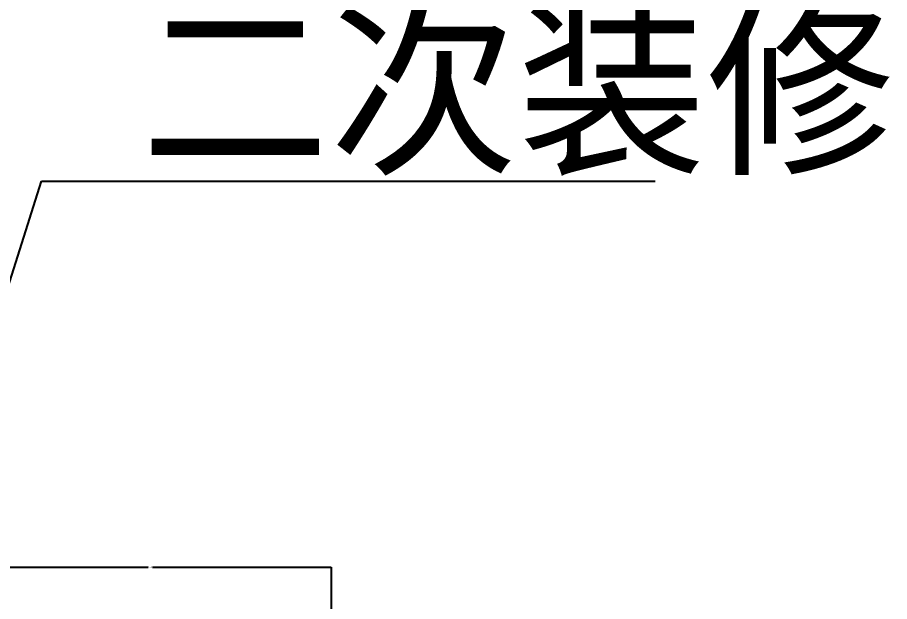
# Model space of a CAD drawing. Header units: metres. Extents: x -2 to 59071, y -2108 to 14272.
# Drawn here: x 55775 to 56377, y 11908 to 12311 of the extents above; entities that cross this region are included whole.
import ezdxf

# ---------------------------------------------------------------- set-up
doc = ezdxf.new("R2010")
doc.units = ezdxf.units.M
doc.layers.add('PUB_DIM', color=3, linetype='Continuous')
doc.layers.add('PUB_TEXT', color=7, linetype='Continuous')
doc.dimstyles.get("Standard").update_dxf_attribs({"dimtxt": 2.5, "dimasz": 2.5, "dimexe": 1.25, "dimexo": 0.625, "dimtad": 1, "dimcen": 2.5, "dimazin": 3, "dimtfac": 1, "dimtmove": 0, "dimatfit": 3})

# ---------------------------------------------------------------- blocks, each defined once
blk = doc.blocks.new('*D25')
for p, q in [((55741.96, 11472.84), (55741.96, 11932.2)), ((55742.21, 11932.2), (55865.46, 11932.2)), ((55868.46, 11932.2), (55991.71, 11932.2)), ((55991.96, 11586.76), (55991.96, 11932.2))]:
    blk.add_line(p, q)
at = {"layer": 'Defpoints'}
for p in [(55741.96, 11932.2), (55991.96, 11586.76), (55741.96, 11472.84)]:
    blk.add_point(p, dxfattribs=at)
at = {"layer": 'PUB_DIM', "insert": (55866.96, 11932.2), "char_height": 1, "attachment_point": 5}
blk.add_mtext('250', dxfattribs=at)

msp = doc.modelspace()

# ---------------------------------------------------------------- linework, layer by layer
at = {"layer": 'PUB_DIM'}
for p, q in [((55650.72, 11752.24), (55791.85, 12198.31)), ((55791.85, 12198.31), (56215.26, 12198.31))]:
    msp.add_line(p, q, dxfattribs=at)

# ---------------------------------------------------------------- texts
at = {"layer": 'PUB_TEXT'}
msp.add_text('二次装修', height=100, dxfattribs=at).set_placement((55860.51, 12213.56))

# ---------------------------------------------------------------- dimensions: what is measured, and where the dimension line sits
at = {"layer": 'PUB_DIM'}
dim = msp.add_linear_dim(base=(55741.96, 11932.2), p1=(55741.96, 11472.84), p2=(55991.96, 11586.76), dimstyle='Standard', dxfattribs=at)
dim.commit()
dim.dimension.update_dxf_attribs({"geometry": '*D25', "text_midpoint": (55866.96, 11932.2)})

doc.saveas('drawing.dxf')
